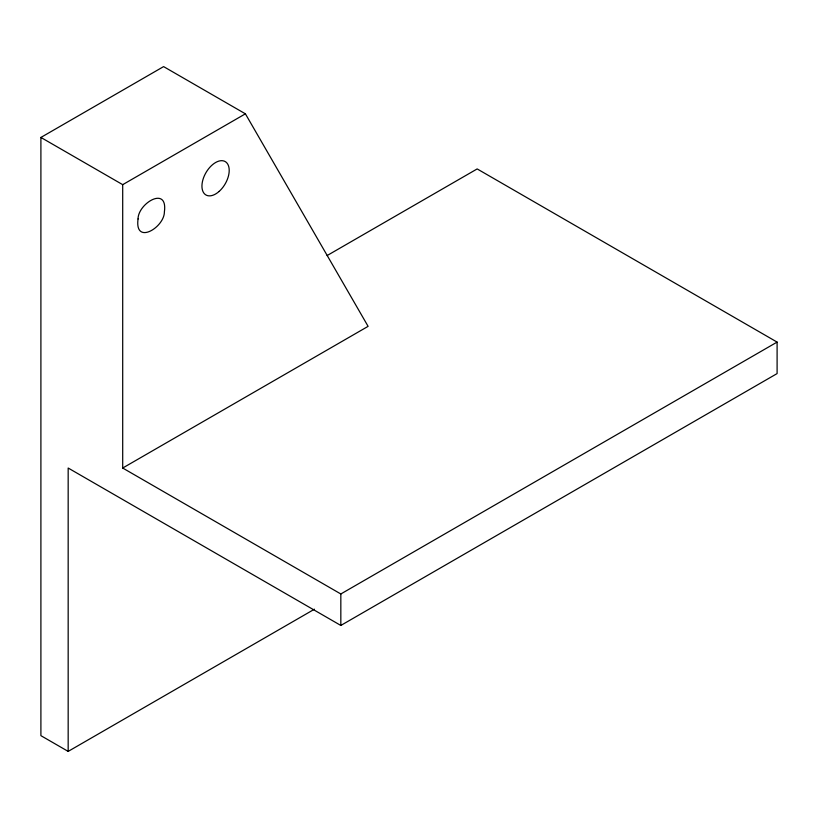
<?xml version="1.0" encoding="UTF-8"?>
<svg xmlns="http://www.w3.org/2000/svg" width="818" height="818" viewBox="0 0 818 818"><rect width="100%" height="100%" fill="white"/><g stroke="black" fill="none" stroke-linecap="round" stroke-linejoin="round"><path stroke-width="1.23" d="M314.46 609.195L68.17 751.394L40.9 735.658L40.9 137.444L163.6 66.606L245.4 113.825L368.1 326.351L122.7 468.029L122.7 184.663L245.4 113.825M327.118 255.553L477.17 168.927L777.1 342.098L777.1 373.581L340.83 625.453L68.17 468.029L68.17 751.394M122.7 468.029L340.83 593.97L777.1 342.098M40.9 137.444L122.7 184.663M340.83 593.97L340.83 625.453M138.058 218.958C134.387 245.737 164.459 227.394 164.387 211.903C168.058 185.124 137.986 203.467 138.058 218.958M219.101 191.443A19.284 11.135 -60 0 0 225.216 161.575A19.284 11.135 -60 0 0 202.404 181.8A19.284 11.135 -60 0 0 219.101 191.443"/></g></svg>
